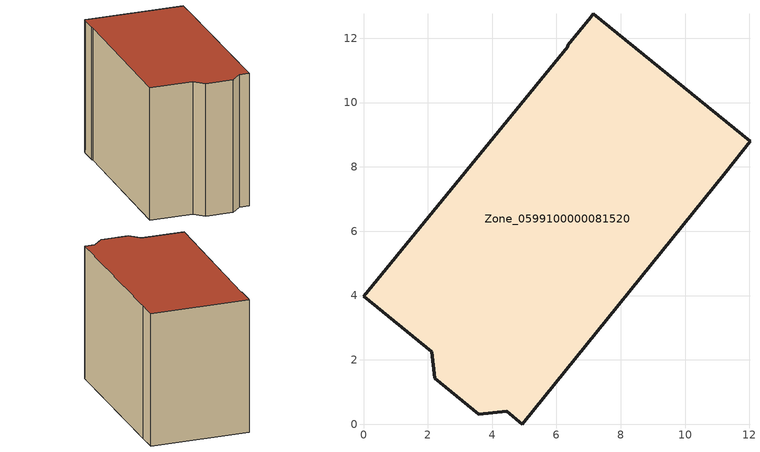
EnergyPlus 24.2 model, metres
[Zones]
Zone_0599100000081520
 floor ground (C_G): 6.36,11.78 7.07,12.66 7.15,12.76 12.02,8.8 11.27,7.83 4.94,0 4.46,0.4 3.58,0.31 2.22,1.43 2.12,2.25 0,3.98 6.35,11.73 z0
 wall outside (C_F): 11.27,7.83 12.02,8.8 7.15,12.76 7.07,12.66 6.36,11.78 6.35,11.73 0,3.98 2.12,2.25 2.22,1.43 3.58,0.31 4.46,0.4 4.94,0 11.27,7.83 z0:8.57
 roof outside (C_R): 7.07,12.66 6.36,11.78 6.35,11.73 0,3.98 2.12,2.25 2.22,1.43 3.58,0.31 4.46,0.4 4.94,0 11.27,7.83 12.02,8.8 7.15,12.76 z8.57
[BUILDING]
Pand.0599100000081520: North Axis=0; Terrain=City; Loads Convergence Tolerance Value=0.04; Temperature Convergence Tolerance Value=0.4; Solar Distribution=FullExterior; Maximum Number of Warmup Days=25; Minimum Number of Warmup Days=1
[Site:Location]
Rotterdam.The.Hague.AP_ZH_NLD Design_Conditions: Latitude=51.96; Longitude=4.45; Time Zone=1; Elevation=-4.5
[SITE:GROUNDTEMPERATURE:BUILDINGSURFACE]
18, 18, 18, 18, 18, 18, 18, 18, 18, 18, 18, 18
[MATERIAL] Thermal Absorptance=0.9; Solar Absorptance=0.7; Visible Absorptance=0.7
Name | Roughness | Thickness | Conductivity | Density | Specific Heat
G.TC.1946 | MediumSmooth | 0.15 | 1 | 540 | 1210
F.TC.1946 | Rough | 0.3 | 0.857143 | 1920 | 840
R.TC.1946 | MediumRough | 0.2 | 0.909091 | 1500 | 1000
[CONSTRUCTION]
C_G: G.TC.1946
C_F: F.TC.1946
C_R: R.TC.1946
[ZONE]
Zone_0599100000081520: Type=1; Multiplier=1; Ceiling Height=Autocalculate; Volume=Autocalculate; Floor Area=autocalculate; Part of Total Floor Area=Yes
[ZONEINFILTRATION:DESIGNFLOWRATE]
Infil_Zone_0599100000081520: Zone or ZoneList or Space or SpaceList=Zone_0599100000081520; Schedule=AlwaysOn; Design Flow Rate Calculation Method=Flow/Area; Flow Rate per Floor Area=0.003; Constant Term Coefficient=1; Temperature Term Coefficient=0; Velocity Term Coefficient=0; Velocity Squared Term Coefficient=0
[HVACTEMPLATE:ZONE:IDEALLOADSAIRSYSTEM]
Zone_0599100000081520: Maximum Heating Supply Air Temperature=50; Minimum Cooling Supply Air Temperature=13; Maximum Heating Supply Air Humidity Ratio=0.0156; Minimum Cooling Supply Air Humidity Ratio=0.0077; Heating Limit=NoLimit; Cooling Limit=NoLimit; Dehumidification Control Type=ConstantSensibleHeatRatio; Cooling Sensible Heat Ratio=0.7; Dehumidification Setpoint=60; Humidification Control Type=None; Humidification Setpoint=30; Outdoor Air Method=None; Outdoor Air Flow Rate per Person=0.00944; Outdoor Air Flow Rate per Zone Floor Area=0; Outdoor Air Flow Rate per Zone=0; Demand Controlled Ventilation Type=None; Outdoor Air Economizer Type=NoEconomizer; Heat Recovery Type=None; Sensible Heat Recovery Effectiveness=0.7; Latent Heat Recovery Effectiveness=0.65
[ZONECONTROL:THERMOSTAT]
ThermostatControl_Zone_0599100000081520: Zone or ZoneList=Zone_0599100000081520; Control Type Schedule=DualSetpointControlType; Control 1=Thermostat_Zone_0599100000081520; Temperature Difference Between Cutout And Setpoint=0
[THERMOSTATSETPOINT:DUALSETPOINT]
Thermostat_Zone_0599100000081520: Heating Setpoint Temperature Schedule=HeatingSetpoint_Zone_0599100000081520; Cooling Setpoint Temperature Schedule=CoolingSetpoint_Zone_0599100000081520
[SCHEDULE:COMPACT]
HeatingSetpoint_Zone_0599100000081520: Through: 12/31, For: AllDays, Until: 24:00, 21
CoolingSetpoint_Zone_0599100000081520: Through: 12/31, For: AllDays, Until: 24:00, 24
DualSetpointControlType: Through: 12/31, For: AllDays, Until: 24:00, 4
AlwaysOn: Through: 12/31, For: AllDays, Until: 24:00, 1
